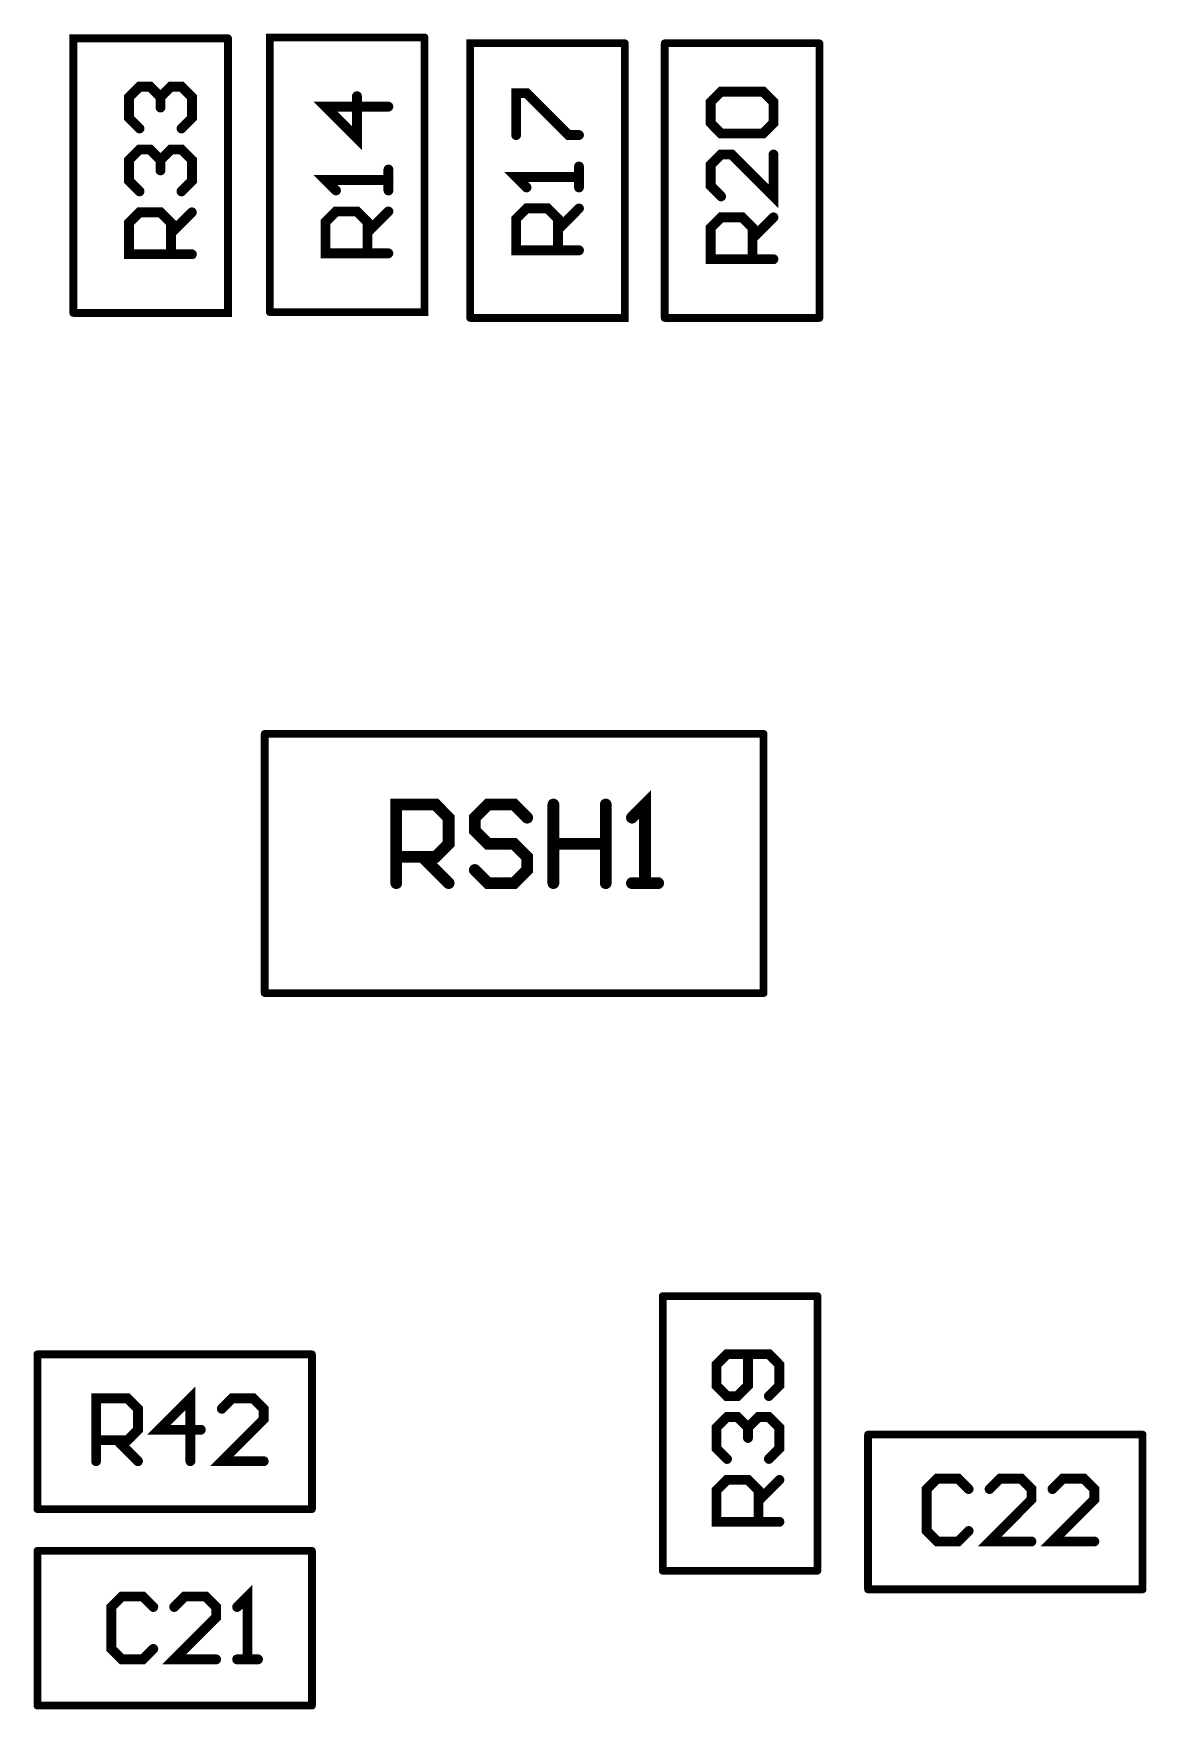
# Model space of a CAD drawing. Extents: x -4.2 to 14.8, y -3.5 to 8.8.
# Drawn here: x 7.525 to 8.092, y 3.51 to 4.362 of the extents above; entities that cross this region are included whole.
import ezdxf

# ---------------------------------------------------------------- set-up
doc = ezdxf.new("R2010")
doc.units = 0
doc.layers.add('2D_LINE_00', color=1, linetype='CONTINUOUS')

# ---------------------------------------------------------------- blocks, each defined once
blk = doc.blocks.new('SMOOTH_0$00394')
at = {"const_width": 0.00197}
blk.add_lwpolyline([(-0.00098, 0, 1), (0.00098, 0, 1)], format="xyb", close=True, dxfattribs=at)
blk = doc.blocks.new('DRAWING_3701')
at = {"layer": '2D_LINE_00', "const_width": 0.00394}
blk.add_lwpolyline([(0, 0), (0, 0.1319)], dxfattribs=at)
at = {"layer": '2D_LINE_00'}
for p in [(0, 0.1319), (0, 0)]:
    blk.add_blockref('SMOOTH_0$00394', p, dxfattribs=at)
blk = doc.blocks.new('DRAWING_3702')
at = {"layer": '2D_LINE_00', "const_width": 0.00394}
blk.add_lwpolyline([(0, 0), (0, 0.1319)], dxfattribs=at)
at = {"layer": '2D_LINE_00'}
for p in [(0, 0.1319), (0, 0)]:
    blk.add_blockref('SMOOTH_0$00394', p, dxfattribs=at)
blk = doc.blocks.new('DRAWING_3703')
at = {"layer": '2D_LINE_00', "const_width": 0.00394}
blk.add_lwpolyline([(0, 0), (0.25394, 0)], dxfattribs=at)
at = {"layer": '2D_LINE_00'}
for p in [(0, 0), (0.25394, 0)]:
    blk.add_blockref('SMOOTH_0$00394', p, dxfattribs=at)
blk = doc.blocks.new('DRAWING_3704')
at = {"layer": '2D_LINE_00', "const_width": 0.00394}
blk.add_lwpolyline([(0, 0), (0.25394, 0)], dxfattribs=at)
at = {"layer": '2D_LINE_00'}
for p in [(0, 0), (0.25394, 0)]:
    blk.add_blockref('SMOOTH_0$00394', p, dxfattribs=at)
blk = doc.blocks.new('DRAWING_3726')
at = {"layer": '2D_LINE_00', "const_width": 0.00394}
blk.add_lwpolyline([(0, 0), (0.07874, 0), (0.07874, 0.13976)], dxfattribs=at)
at = {"layer": '2D_LINE_00'}
for p in [(0.07874, 0.13976), (0, 0), (0.07874, 0)]:
    blk.add_blockref('SMOOTH_0$00394', p, dxfattribs=at)
blk = doc.blocks.new('DRAWING_3727')
at = {"layer": '2D_LINE_00', "const_width": 0.00394}
blk.add_lwpolyline([(0, 0), (0, 0.13976), (0.07874, 0.13976)], dxfattribs=at)
at = {"layer": '2D_LINE_00'}
for p in [(0, 0.13976), (0.07874, 0.13976), (0, 0)]:
    blk.add_blockref('SMOOTH_0$00394', p, dxfattribs=at)
blk = doc.blocks.new('DRAWING_3730')
at = {"layer": '2D_LINE_00', "const_width": 0.00394}
blk.add_lwpolyline([(0, 0), (0.07874, 0)], dxfattribs=at)
at = {"layer": '2D_LINE_00'}
for p in [(0, 0), (0.07874, 0)]:
    blk.add_blockref('SMOOTH_0$00394', p, dxfattribs=at)
blk = doc.blocks.new('DRAWING_3731')
at = {"layer": '2D_LINE_00', "const_width": 0.00394}
blk.add_lwpolyline([(0, 0), (0, 0.13977)], dxfattribs=at)
at = {"layer": '2D_LINE_00'}
for p in [(0, 0.13977), (0, 0)]:
    blk.add_blockref('SMOOTH_0$00394', p, dxfattribs=at)
blk = doc.blocks.new('DRAWING_3732')
at = {"layer": '2D_LINE_00', "const_width": 0.00394}
blk.add_lwpolyline([(0, 0), (0, 0.13977)], dxfattribs=at)
at = {"layer": '2D_LINE_00'}
for p in [(0, 0.13977), (0, 0)]:
    blk.add_blockref('SMOOTH_0$00394', p, dxfattribs=at)
blk = doc.blocks.new('DRAWING_3733')
at = {"layer": '2D_LINE_00', "const_width": 0.00394}
blk.add_lwpolyline([(0, 0), (0.07874, 0)], dxfattribs=at)
at = {"layer": '2D_LINE_00'}
for p in [(0, 0), (0.07874, 0)]:
    blk.add_blockref('SMOOTH_0$00394', p, dxfattribs=at)
blk = doc.blocks.new('DRAWING_3734')
at = {"layer": '2D_LINE_00', "const_width": 0.00394}
blk.add_lwpolyline([(0, 0), (0.07874, 0), (0.07874, 0.13977)], dxfattribs=at)
at = {"layer": '2D_LINE_00'}
for p in [(0.07874, 0.13977), (0, 0), (0.07874, 0)]:
    blk.add_blockref('SMOOTH_0$00394', p, dxfattribs=at)
blk = doc.blocks.new('DRAWING_3735')
at = {"layer": '2D_LINE_00', "const_width": 0.00394}
blk.add_lwpolyline([(0, 0), (0, 0.13977), (0.07874, 0.13977)], dxfattribs=at)
at = {"layer": '2D_LINE_00'}
for p in [(0, 0.13977), (0.07874, 0.13977), (0, 0)]:
    blk.add_blockref('SMOOTH_0$00394', p, dxfattribs=at)
blk = doc.blocks.new('DRAWING_3736')
at = {"layer": '2D_LINE_00', "const_width": 0.00394}
blk.add_lwpolyline([(0, 0), (0.07874, 0), (0.07874, 0.13977)], dxfattribs=at)
at = {"layer": '2D_LINE_00'}
for p in [(0.07874, 0.13977), (0, 0), (0.07874, 0)]:
    blk.add_blockref('SMOOTH_0$00394', p, dxfattribs=at)
blk = doc.blocks.new('DRAWING_3737')
at = {"layer": '2D_LINE_00', "const_width": 0.00394}
blk.add_lwpolyline([(0, 0), (0, 0.13977), (0.07874, 0.13977)], dxfattribs=at)
at = {"layer": '2D_LINE_00'}
for p in [(0, 0.13977), (0.07874, 0.13977), (0, 0)]:
    blk.add_blockref('SMOOTH_0$00394', p, dxfattribs=at)
blk = doc.blocks.new('DRAWING_4049')
at = {"layer": '2D_LINE_00', "const_width": 0.00394}
blk.add_lwpolyline([(0, 0), (0, 0.07874)], dxfattribs=at)
at = {"layer": '2D_LINE_00'}
for p in [(0, 0.07874), (0, 0)]:
    blk.add_blockref('SMOOTH_0$00394', p, dxfattribs=at)
blk = doc.blocks.new('DRAWING_4050')
at = {"layer": '2D_LINE_00', "const_width": 0.00394}
blk.add_lwpolyline([(0, 0), (0.13976, 0)], dxfattribs=at)
at = {"layer": '2D_LINE_00'}
for p in [(0, 0), (0.13976, 0)]:
    blk.add_blockref('SMOOTH_0$00394', p, dxfattribs=at)
blk = doc.blocks.new('DRAWING_4051')
at = {"layer": '2D_LINE_00', "const_width": 0.00394}
blk.add_lwpolyline([(0, 0), (0.13976, 0)], dxfattribs=at)
at = {"layer": '2D_LINE_00'}
for p in [(0, 0), (0.13976, 0)]:
    blk.add_blockref('SMOOTH_0$00394', p, dxfattribs=at)
blk = doc.blocks.new('DRAWING_4052')
at = {"layer": '2D_LINE_00', "const_width": 0.00394}
blk.add_lwpolyline([(0, 0), (0, 0.07874)], dxfattribs=at)
at = {"layer": '2D_LINE_00'}
for p in [(0, 0.07874), (0, 0)]:
    blk.add_blockref('SMOOTH_0$00394', p, dxfattribs=at)
blk = doc.blocks.new('DRAWING_4053')
at = {"layer": '2D_LINE_00', "const_width": 0.00394}
blk.add_lwpolyline([(0, 0), (0, 0.07874)], dxfattribs=at)
at = {"layer": '2D_LINE_00'}
for p in [(0, 0.07874), (0, 0)]:
    blk.add_blockref('SMOOTH_0$00394', p, dxfattribs=at)
blk = doc.blocks.new('DRAWING_4054')
at = {"layer": '2D_LINE_00', "const_width": 0.00394}
blk.add_lwpolyline([(0, 0), (0.13976, 0)], dxfattribs=at)
at = {"layer": '2D_LINE_00'}
for p in [(0, 0), (0.13976, 0)]:
    blk.add_blockref('SMOOTH_0$00394', p, dxfattribs=at)
blk = doc.blocks.new('DRAWING_4055')
at = {"layer": '2D_LINE_00', "const_width": 0.00394}
blk.add_lwpolyline([(0, 0), (0.13976, 0)], dxfattribs=at)
at = {"layer": '2D_LINE_00'}
for p in [(0, 0), (0.13976, 0)]:
    blk.add_blockref('SMOOTH_0$00394', p, dxfattribs=at)
blk = doc.blocks.new('DRAWING_4056')
at = {"layer": '2D_LINE_00', "const_width": 0.00394}
blk.add_lwpolyline([(0, 0), (0, 0.07874)], dxfattribs=at)
at = {"layer": '2D_LINE_00'}
for p in [(0, 0.07874), (0, 0)]:
    blk.add_blockref('SMOOTH_0$00394', p, dxfattribs=at)
blk = doc.blocks.new('DRAWING_4057')
at = {"layer": '2D_LINE_00', "const_width": 0.00394}
blk.add_lwpolyline([(0, 0), (0.07874, 0)], dxfattribs=at)
at = {"layer": '2D_LINE_00'}
for p in [(0, 0), (0.07874, 0)]:
    blk.add_blockref('SMOOTH_0$00394', p, dxfattribs=at)
blk = doc.blocks.new('DRAWING_4058')
at = {"layer": '2D_LINE_00', "const_width": 0.00394}
blk.add_lwpolyline([(0, 0), (0, 0.13976)], dxfattribs=at)
at = {"layer": '2D_LINE_00'}
for p in [(0, 0.13976), (0, 0)]:
    blk.add_blockref('SMOOTH_0$00394', p, dxfattribs=at)
blk = doc.blocks.new('DRAWING_4059')
at = {"layer": '2D_LINE_00', "const_width": 0.00394}
blk.add_lwpolyline([(0, 0), (0, 0.13976)], dxfattribs=at)
at = {"layer": '2D_LINE_00'}
for p in [(0, 0.13976), (0, 0)]:
    blk.add_blockref('SMOOTH_0$00394', p, dxfattribs=at)
blk = doc.blocks.new('DRAWING_4060')
at = {"layer": '2D_LINE_00', "const_width": 0.00394}
blk.add_lwpolyline([(0, 0), (0.07874, 0)], dxfattribs=at)
at = {"layer": '2D_LINE_00'}
for p in [(0, 0), (0.07874, 0)]:
    blk.add_blockref('SMOOTH_0$00394', p, dxfattribs=at)
blk = doc.blocks.new('DRAWING_4061')
at = {"layer": '2D_LINE_00', "const_width": 0.00394}
blk.add_lwpolyline([(0, 0), (0, 0.07874)], dxfattribs=at)
at = {"layer": '2D_LINE_00'}
for p in [(0, 0.07874), (0, 0)]:
    blk.add_blockref('SMOOTH_0$00394', p, dxfattribs=at)
blk = doc.blocks.new('DRAWING_4062')
at = {"layer": '2D_LINE_00', "const_width": 0.00394}
blk.add_lwpolyline([(0, 0), (0.13976, 0)], dxfattribs=at)
at = {"layer": '2D_LINE_00'}
for p in [(0, 0), (0.13976, 0)]:
    blk.add_blockref('SMOOTH_0$00394', p, dxfattribs=at)
blk = doc.blocks.new('DRAWING_4063')
at = {"layer": '2D_LINE_00', "const_width": 0.00394}
blk.add_lwpolyline([(0, 0), (0.13976, 0)], dxfattribs=at)
at = {"layer": '2D_LINE_00'}
for p in [(0, 0), (0.13976, 0)]:
    blk.add_blockref('SMOOTH_0$00394', p, dxfattribs=at)
blk = doc.blocks.new('DRAWING_4064')
at = {"layer": '2D_LINE_00', "const_width": 0.00394}
blk.add_lwpolyline([(0, 0), (0, 0.07874)], dxfattribs=at)
at = {"layer": '2D_LINE_00'}
for p in [(0, 0.07874), (0, 0)]:
    blk.add_blockref('SMOOTH_0$00394', p, dxfattribs=at)
blk = doc.blocks.new('SMOOTH_0$006')
at = {"const_width": 0.003}
blk.add_lwpolyline([(-0.0015, 0, 1), (0.0015, 0, 1)], format="xyb", close=True, dxfattribs=at)
blk = doc.blocks.new('DRAWING_4143')
at = {"layer": '2D_LINE_00', "const_width": 0.006}
blk.add_lwpolyline([(0, 0), (0, 0.03999), (0.01999, 0.03999), (0.02666, 0.03332), (0.02666, 0.01999), (0.01999, 0.01333), (0, 0.01333)], dxfattribs=at)
at = {"layer": '2D_LINE_00'}
for p in [(0, 0.03999), (0.01999, 0.03999), (0.02666, 0.03332), (0.02666, 0.01999), (0, 0.01333), (0.01999, 0.01333), (0, 0)]:
    blk.add_blockref('SMOOTH_0$006', p, dxfattribs=at)
blk = doc.blocks.new('DRAWING_4144')
at = {"layer": '2D_LINE_00', "const_width": 0.006}
blk.add_lwpolyline([(0, 0), (0.01333, -0.01333)], dxfattribs=at)
at = {"layer": '2D_LINE_00'}
for p in [(0, 0), (0.01333, -0.01333)]:
    blk.add_blockref('SMOOTH_0$006', p, dxfattribs=at)
blk = doc.blocks.new('DRAWING_4145')
at = {"layer": '2D_LINE_00', "const_width": 0.006}
blk.add_lwpolyline([(0, 0), (-0.00667, 0.00667), (-0.02, 0.00667), (-0.02666, 0), (-0.02666, -0.00666), (-0.02, -0.01333), (-0.00667, -0.01333), (0, -0.01999), (0, -0.02666), (-0.00667, -0.03332), (-0.02, -0.03332), (-0.02666, -0.02666)], dxfattribs=at)
at = {"layer": '2D_LINE_00'}
for p in [(-0.02, 0.00667), (-0.00667, 0.00667), (-0.02666, 0), (0, 0), (-0.02666, -0.00666), (-0.02, -0.01333), (-0.00667, -0.01333), (0, -0.01999), (-0.02666, -0.02666), (0, -0.02666), (-0.02, -0.03332), (-0.00667, -0.03332)]:
    blk.add_blockref('SMOOTH_0$006', p, dxfattribs=at)
blk = doc.blocks.new('DRAWING_4146')
at = {"layer": '2D_LINE_00', "const_width": 0.006}
blk.add_lwpolyline([(0, 0), (0, -0.03999), (0, -0.02), (0.02666, -0.02), (0.02666, 0), (0.02666, -0.03999)], dxfattribs=at)
at = {"layer": '2D_LINE_00'}
for p in [(0, 0), (0.02666, 0), (0, -0.02), (0.02666, -0.02), (0, -0.03999), (0.02666, -0.03999)]:
    blk.add_blockref('SMOOTH_0$006', p, dxfattribs=at)
blk = doc.blocks.new('DRAWING_4147')
at = {"layer": '2D_LINE_00', "const_width": 0.006}
blk.add_lwpolyline([(0, 0), (0.01333, 0), (0.00667, 0), (0.00667, 0.03999), (0, 0.03332)], dxfattribs=at)
at = {"layer": '2D_LINE_00'}
for p in [(0.00667, 0.03999), (0, 0.03332), (0, 0), (0.00667, 0), (0.01333, 0)]:
    blk.add_blockref('SMOOTH_0$006', p, dxfattribs=at)
blk = doc.blocks.new('SMOOTH_0$005')
at = {"const_width": 0.0025}
blk.add_lwpolyline([(-0.00125, 0, 1), (0.00125, 0, 1)], format="xyb", close=True, dxfattribs=at)
blk = doc.blocks.new('DRAWING_5516')
at = {"layer": '2D_LINE_00', "const_width": 0.005}
blk.add_lwpolyline([(0, 0), (-0.03199, 0), (-0.03199, 0.016), (-0.02666, 0.02133), (-0.016, 0.02133), (-0.01066, 0.016), (-0.01066, 0)], dxfattribs=at)
at = {"layer": '2D_LINE_00'}
for p in [(-0.03199, 0.016), (-0.02666, 0.02133), (-0.016, 0.02133), (-0.01066, 0.016), (-0.03199, 0), (-0.01066, 0), (0, 0)]:
    blk.add_blockref('SMOOTH_0$005', p, dxfattribs=at)
blk = doc.blocks.new('DRAWING_5517')
at = {"layer": '2D_LINE_00', "const_width": 0.005}
blk.add_lwpolyline([(0, 0), (0.01066, 0.01067)], dxfattribs=at)
at = {"layer": '2D_LINE_00'}
for p in [(0.01066, 0.01067), (0, 0)]:
    blk.add_blockref('SMOOTH_0$005', p, dxfattribs=at)
blk = doc.blocks.new('DRAWING_5518')
at = {"layer": '2D_LINE_00', "const_width": 0.005}
blk.add_lwpolyline([(0, 0), (-0.00533, 0.00533), (-0.00533, 0.01599), (0, 0.02133), (0.00533, 0.02133), (0.01066, 0.01599), (0.01066, 0.01066), (0.01066, 0.01599), (0.016, 0.02133), (0.02133, 0.02133), (0.02666, 0.01599), (0.02666, 0.00533), (0.02133, 0)], dxfattribs=at)
at = {"layer": '2D_LINE_00'}
for p in [(-0.00533, 0.01599), (0, 0.02133), (0.00533, 0.02133), (0.01066, 0.01599), (0.01066, 0.01599), (0.016, 0.02133), (0.02133, 0.02133), (0.02666, 0.01599), (0.01066, 0.01066), (-0.00533, 0.00533), (0, 0), (0.02133, 0), (0.02666, 0.00533)]:
    blk.add_blockref('SMOOTH_0$005', p, dxfattribs=at)
blk = doc.blocks.new('DRAWING_5519')
at = {"layer": '2D_LINE_00', "const_width": 0.005}
blk.add_lwpolyline([(0, 0), (-0.00533, 0.00533), (-0.00533, 0.01599), (0, 0.02133), (0.00533, 0.02133), (0.01066, 0.01599), (0.01066, 0.01066), (0.01066, 0.01599), (0.016, 0.02133), (0.02133, 0.02133), (0.02666, 0.01599), (0.02666, 0.00533), (0.02133, 0)], dxfattribs=at)
at = {"layer": '2D_LINE_00'}
for p in [(-0.00533, 0.01599), (0, 0.02133), (0.00533, 0.02133), (0.01066, 0.01599), (0.01066, 0.01599), (0.016, 0.02133), (0.02133, 0.02133), (0.02666, 0.01599), (0.01066, 0.01066), (-0.00533, 0.00533), (0, 0), (0.02133, 0), (0.02666, 0.00533)]:
    blk.add_blockref('SMOOTH_0$005', p, dxfattribs=at)
blk = doc.blocks.new('DRAWING_5524')
at = {"layer": '2D_LINE_00', "const_width": 0.005}
blk.add_lwpolyline([(0, 0), (-0.03199, 0), (-0.03199, 0.01599), (-0.02666, 0.02132), (-0.016, 0.02132), (-0.01066, 0.01599), (-0.01066, 0)], dxfattribs=at)
at = {"layer": '2D_LINE_00'}
for p in [(-0.03199, 0.01599), (-0.02666, 0.02132), (-0.016, 0.02132), (-0.01066, 0.01599), (-0.03199, 0), (-0.01066, 0), (0, 0)]:
    blk.add_blockref('SMOOTH_0$005', p, dxfattribs=at)
blk = doc.blocks.new('DRAWING_5525')
at = {"layer": '2D_LINE_00', "const_width": 0.005}
blk.add_lwpolyline([(0, 0), (0.01066, 0.01066)], dxfattribs=at)
at = {"layer": '2D_LINE_00'}
for p in [(0.01066, 0.01066), (0, 0)]:
    blk.add_blockref('SMOOTH_0$005', p, dxfattribs=at)
blk = doc.blocks.new('DRAWING_5526')
at = {"layer": '2D_LINE_00', "const_width": 0.005}
blk.add_lwpolyline([(0, 0), (0, -0.02133), (-0.02133, 0), (-0.02666, 0), (-0.03199, -0.00533), (-0.03199, -0.01599), (-0.02666, -0.02133)], dxfattribs=at)
at = {"layer": '2D_LINE_00'}
for p in [(-0.02666, 0), (-0.02133, 0), (0, 0), (-0.03199, -0.00533), (-0.03199, -0.01599), (-0.02666, -0.02133), (0, -0.02133)]:
    blk.add_blockref('SMOOTH_0$005', p, dxfattribs=at)
blk = doc.blocks.new('DRAWING_5527')
at = {"layer": '2D_LINE_00', "const_width": 0.005}
blk.add_lwpolyline([(0, 0), (-0.00533, 0.00534), (-0.00533, 0.016), (0, 0.02133), (0.02133, 0.02133), (0.02666, 0.016), (0.02666, 0.00534), (0.02133, 0), (0, 0)], dxfattribs=at)
at = {"layer": '2D_LINE_00'}
for p in [(-0.00533, 0.016), (0, 0.02133), (0.02133, 0.02133), (0.02666, 0.016), (-0.00533, 0.00534), (0, 0), (0, 0), (0.02133, 0), (0.02666, 0.00534)]:
    blk.add_blockref('SMOOTH_0$005', p, dxfattribs=at)
blk = doc.blocks.new('DRAWING_5528')
at = {"layer": '2D_LINE_00', "const_width": 0.005}
blk.add_lwpolyline([(0, 0), (-0.03199, 0), (-0.03199, 0.01599), (-0.02666, 0.02133), (-0.016, 0.02133), (-0.01066, 0.01599), (-0.01066, 0)], dxfattribs=at)
at = {"layer": '2D_LINE_00'}
for p in [(-0.03199, 0.01599), (-0.02666, 0.02133), (-0.016, 0.02133), (-0.01066, 0.01599), (-0.03199, 0), (-0.01066, 0), (0, 0)]:
    blk.add_blockref('SMOOTH_0$005', p, dxfattribs=at)
blk = doc.blocks.new('DRAWING_5529')
at = {"layer": '2D_LINE_00', "const_width": 0.005}
blk.add_lwpolyline([(0, 0), (0.01066, 0.01067)], dxfattribs=at)
at = {"layer": '2D_LINE_00'}
for p in [(0.01066, 0.01067), (0, 0)]:
    blk.add_blockref('SMOOTH_0$005', p, dxfattribs=at)
blk = doc.blocks.new('DRAWING_5530')
at = {"layer": '2D_LINE_00', "const_width": 0.005}
blk.add_lwpolyline([(0, 0), (0, 0.01066), (0, 0.00533), (-0.03199, 0.00533), (-0.02666, 0)], dxfattribs=at)
at = {"layer": '2D_LINE_00'}
for p in [(0, 0.01066), (-0.03199, 0.00533), (-0.02666, 0), (0, 0.00533), (0, 0)]:
    blk.add_blockref('SMOOTH_0$005', p, dxfattribs=at)
blk = doc.blocks.new('DRAWING_5531')
at = {"layer": '2D_LINE_00', "const_width": 0.005}
blk.add_lwpolyline([(0, 0), (0, 0.02132), (0.00533, 0.02132), (0.02666, 0), (0.03199, 0)], dxfattribs=at)
at = {"layer": '2D_LINE_00'}
for p in [(0, 0.02132), (0.00533, 0.02132), (0, 0), (0.02666, 0), (0.03199, 0)]:
    blk.add_blockref('SMOOTH_0$005', p, dxfattribs=at)
blk = doc.blocks.new('DRAWING_5532')
at = {"layer": '2D_LINE_00', "const_width": 0.005}
blk.add_lwpolyline([(0, 0), (-0.03199, 0), (-0.03199, 0.016), (-0.02666, 0.02133), (-0.016, 0.02133), (-0.01066, 0.016), (-0.01066, 0)], dxfattribs=at)
at = {"layer": '2D_LINE_00'}
for p in [(-0.03199, 0.016), (-0.02666, 0.02133), (-0.016, 0.02133), (-0.01066, 0.016), (-0.03199, 0), (-0.01066, 0), (0, 0)]:
    blk.add_blockref('SMOOTH_0$005', p, dxfattribs=at)
blk = doc.blocks.new('DRAWING_5533')
at = {"layer": '2D_LINE_00', "const_width": 0.005}
blk.add_lwpolyline([(0, 0), (0.01066, 0.01066)], dxfattribs=at)
at = {"layer": '2D_LINE_00'}
for p in [(0.01066, 0.01066), (0, 0)]:
    blk.add_blockref('SMOOTH_0$005', p, dxfattribs=at)
blk = doc.blocks.new('DRAWING_5534')
at = {"layer": '2D_LINE_00', "const_width": 0.005}
blk.add_lwpolyline([(0, 0), (0, 0.01067), (0, 0.00534), (-0.03199, 0.00534), (-0.02666, 0)], dxfattribs=at)
at = {"layer": '2D_LINE_00'}
for p in [(0, 0.01067), (-0.03199, 0.00534), (-0.02666, 0), (0, 0.00534), (0, 0)]:
    blk.add_blockref('SMOOTH_0$005', p, dxfattribs=at)
blk = doc.blocks.new('DRAWING_5535')
at = {"layer": '2D_LINE_00', "const_width": 0.005}
blk.add_lwpolyline([(0, 0), (-0.03199, 0), (-0.016, -0.016), (-0.016, 0.00533)], dxfattribs=at)
at = {"layer": '2D_LINE_00'}
for p in [(-0.03199, 0), (-0.016, 0.00533), (0, 0), (-0.016, -0.016)]:
    blk.add_blockref('SMOOTH_0$005', p, dxfattribs=at)
blk = doc.blocks.new('DRAWING_5731')
at = {"layer": '2D_LINE_00', "const_width": 0.005}
blk.add_lwpolyline([(0, 0), (-0.00533, 0.00533), (-0.016, 0.00533), (-0.02133, 0), (-0.02133, -0.02133), (-0.016, -0.02666), (-0.00533, -0.02666), (0, -0.02133)], dxfattribs=at)
at = {"layer": '2D_LINE_00'}
for p in [(-0.02133, 0), (-0.016, 0.00533), (-0.00533, 0.00533), (0, 0), (-0.02133, -0.02133), (-0.016, -0.02666), (-0.00533, -0.02666), (0, -0.02133)]:
    blk.add_blockref('SMOOTH_0$005', p, dxfattribs=at)
blk = doc.blocks.new('DRAWING_5732')
at = {"layer": '2D_LINE_00', "const_width": 0.005}
blk.add_lwpolyline([(0, 0), (-0.02133, 0), (0, 0.02133), (0, 0.02666), (-0.00534, 0.03199), (-0.016, 0.03199), (-0.02133, 0.02666)], dxfattribs=at)
at = {"layer": '2D_LINE_00'}
for p in [(-0.016, 0.03199), (-0.00534, 0.03199), (-0.02133, 0.02666), (0, 0.02666), (0, 0.02133), (-0.02133, 0), (0, 0)]:
    blk.add_blockref('SMOOTH_0$005', p, dxfattribs=at)
blk = doc.blocks.new('DRAWING_5733')
at = {"layer": '2D_LINE_00', "const_width": 0.005}
blk.add_lwpolyline([(0, 0), (-0.02133, 0), (0, 0.02133), (0, 0.02666), (-0.00534, 0.03199), (-0.016, 0.03199), (-0.02133, 0.02666)], dxfattribs=at)
at = {"layer": '2D_LINE_00'}
for p in [(-0.016, 0.03199), (-0.00534, 0.03199), (-0.02133, 0.02666), (0, 0.02666), (0, 0.02133), (-0.02133, 0), (0, 0)]:
    blk.add_blockref('SMOOTH_0$005', p, dxfattribs=at)
blk = doc.blocks.new('DRAWING_5734')
at = {"layer": '2D_LINE_00', "const_width": 0.005}
blk.add_lwpolyline([(0, 0), (0, 0.03199), (0.016, 0.03199), (0.02133, 0.02666), (0.02133, 0.01599), (0.016, 0.01066), (0, 0.01066)], dxfattribs=at)
at = {"layer": '2D_LINE_00'}
for p in [(0, 0.03199), (0.016, 0.03199), (0.02133, 0.02666), (0.02133, 0.01599), (0, 0.01066), (0.016, 0.01066), (0, 0)]:
    blk.add_blockref('SMOOTH_0$005', p, dxfattribs=at)
blk = doc.blocks.new('DRAWING_5735')
at = {"layer": '2D_LINE_00', "const_width": 0.005}
blk.add_lwpolyline([(0, 0), (0.01067, -0.01066)], dxfattribs=at)
at = {"layer": '2D_LINE_00'}
for p in [(0, 0), (0.01067, -0.01066)]:
    blk.add_blockref('SMOOTH_0$005', p, dxfattribs=at)
blk = doc.blocks.new('DRAWING_5736')
at = {"layer": '2D_LINE_00', "const_width": 0.005}
blk.add_lwpolyline([(0, 0), (0, 0.03199), (-0.016, 0.01599), (0.00533, 0.01599)], dxfattribs=at)
at = {"layer": '2D_LINE_00'}
for p in [(0, 0.03199), (-0.016, 0.01599), (0.00533, 0.01599), (0, 0)]:
    blk.add_blockref('SMOOTH_0$005', p, dxfattribs=at)
blk = doc.blocks.new('DRAWING_5737')
at = {"layer": '2D_LINE_00', "const_width": 0.005}
blk.add_lwpolyline([(0, 0), (-0.02133, 0), (0, 0.02133), (0, 0.02666), (-0.00533, 0.03199), (-0.016, 0.03199), (-0.02133, 0.02666)], dxfattribs=at)
at = {"layer": '2D_LINE_00'}
for p in [(-0.016, 0.03199), (-0.00533, 0.03199), (-0.02133, 0.02666), (0, 0.02666), (0, 0.02133), (-0.02133, 0), (0, 0)]:
    blk.add_blockref('SMOOTH_0$005', p, dxfattribs=at)
blk = doc.blocks.new('DRAWING_5738')
at = {"layer": '2D_LINE_00', "const_width": 0.005}
blk.add_lwpolyline([(0, 0), (-0.03199, 0), (-0.03199, 0.016), (-0.02666, 0.02133), (-0.01599, 0.02133), (-0.01066, 0.016), (-0.01066, 0)], dxfattribs=at)
at = {"layer": '2D_LINE_00'}
for p in [(-0.03199, 0.016), (-0.02666, 0.02133), (-0.01599, 0.02133), (-0.01066, 0.016), (-0.03199, 0), (-0.01066, 0), (0, 0)]:
    blk.add_blockref('SMOOTH_0$005', p, dxfattribs=at)
blk = doc.blocks.new('DRAWING_5739')
at = {"layer": '2D_LINE_00', "const_width": 0.005}
blk.add_lwpolyline([(0, 0), (0.01066, 0.01067)], dxfattribs=at)
at = {"layer": '2D_LINE_00'}
for p in [(0.01066, 0.01067), (0, 0)]:
    blk.add_blockref('SMOOTH_0$005', p, dxfattribs=at)
blk = doc.blocks.new('DRAWING_5740')
at = {"layer": '2D_LINE_00', "const_width": 0.005}
blk.add_lwpolyline([(0, 0), (-0.00533, 0.00533), (-0.00533, 0.016), (0, 0.02133), (0.00533, 0.02133), (0.01067, 0.016), (0.01067, 0.01066), (0.01067, 0.016), (0.016, 0.02133), (0.02133, 0.02133), (0.02666, 0.016), (0.02666, 0.00533), (0.02133, 0)], dxfattribs=at)
at = {"layer": '2D_LINE_00'}
for p in [(-0.00533, 0.016), (0, 0.02133), (0.00533, 0.02133), (0.01067, 0.016), (0.01067, 0.016), (0.016, 0.02133), (0.02133, 0.02133), (0.02666, 0.016), (0.01067, 0.01066), (-0.00533, 0.00533), (0, 0), (0.02133, 0), (0.02666, 0.00533)]:
    blk.add_blockref('SMOOTH_0$005', p, dxfattribs=at)
blk = doc.blocks.new('DRAWING_5741')
at = {"layer": '2D_LINE_00', "const_width": 0.005}
blk.add_lwpolyline([(0, 0), (0.00533, 0.00533), (0.00533, 0.01599), (0, 0.02133), (-0.02133, 0.02133), (-0.02666, 0.01599), (-0.02666, 0.00533), (-0.02133, 0), (-0.016, 0), (-0.01066, 0.00533), (-0.01066, 0.02133)], dxfattribs=at)
at = {"layer": '2D_LINE_00'}
for p in [(-0.02666, 0.01599), (-0.02133, 0.02133), (-0.01066, 0.02133), (0, 0.02133), (0.00533, 0.01599), (-0.02666, 0.00533), (-0.02133, 0), (-0.016, 0), (-0.01066, 0.00533), (0, 0), (0.00533, 0.00533)]:
    blk.add_blockref('SMOOTH_0$005', p, dxfattribs=at)
blk = doc.blocks.new('DRAWING_5742')
at = {"layer": '2D_LINE_00', "const_width": 0.005}
blk.add_lwpolyline([(0, 0), (-0.00533, 0.00533), (-0.016, 0.00533), (-0.02133, 0), (-0.02133, -0.02133), (-0.016, -0.02666), (-0.00533, -0.02666), (0, -0.02133)], dxfattribs=at)
at = {"layer": '2D_LINE_00'}
for p in [(-0.02133, 0), (-0.016, 0.00533), (-0.00533, 0.00533), (0, 0), (-0.02133, -0.02133), (-0.016, -0.02666), (-0.00533, -0.02666), (0, -0.02133)]:
    blk.add_blockref('SMOOTH_0$005', p, dxfattribs=at)
blk = doc.blocks.new('DRAWING_5743')
at = {"layer": '2D_LINE_00', "const_width": 0.005}
blk.add_lwpolyline([(0, 0), (-0.02133, 0), (0, 0.02133), (0, 0.02666), (-0.00534, 0.03199), (-0.016, 0.03199), (-0.02133, 0.02666)], dxfattribs=at)
at = {"layer": '2D_LINE_00'}
for p in [(-0.016, 0.03199), (-0.00534, 0.03199), (-0.02133, 0.02666), (0, 0.02666), (0, 0.02133), (-0.02133, 0), (0, 0)]:
    blk.add_blockref('SMOOTH_0$005', p, dxfattribs=at)
blk = doc.blocks.new('DRAWING_5744')
at = {"layer": '2D_LINE_00', "const_width": 0.005}
blk.add_lwpolyline([(0, 0), (0.01066, 0), (0.00533, 0), (0.00533, 0.03199), (0, 0.02666)], dxfattribs=at)
at = {"layer": '2D_LINE_00'}
for p in [(0.00533, 0.03199), (0, 0.02666), (0, 0), (0.00533, 0), (0.01066, 0)]:
    blk.add_blockref('SMOOTH_0$005', p, dxfattribs=at)

msp = doc.modelspace()

# ---------------------------------------------------------------- block references
for name, p in [('DRAWING_3726', (7.54563, 4.22012)), ('DRAWING_3727', (7.54563, 4.22012)), ('DRAWING_3736', (7.64563, 4.22058)), ('DRAWING_3737', (7.64563, 4.22058)), ('DRAWING_3734', (7.74763, 4.21758)), ('DRAWING_3735', (7.74763, 4.21758)), ('DRAWING_3730', (7.84663, 4.35735)), ('DRAWING_3731', (7.84663, 4.21758)), ('DRAWING_3732', (7.92537, 4.21758)), ('DRAWING_5519', (7.57934, 4.31398)), ('DRAWING_5535', (7.706, 4.32511)), ('DRAWING_5531', (7.77101, 4.31065)), ('DRAWING_5527', (7.87534, 4.31144)), ('DRAWING_5518', (7.57934, 4.28199)), ('DRAWING_5526', (7.902, 4.30078)), ('DRAWING_5534', (7.706, 4.28245)), ('DRAWING_5530', (7.803, 4.28399)), ('DRAWING_5516', (7.606, 4.25)), ('DRAWING_5517', (7.59534, 4.26066)), ('DRAWING_5532', (7.706, 4.25046)), ('DRAWING_5533', (7.69534, 4.26113)), ('DRAWING_5528', (7.803, 4.252)), ('DRAWING_5529', (7.79234, 4.26266)), ('DRAWING_5524', (7.902, 4.24747)), ('DRAWING_5525', (7.89134, 4.25813)), ('DRAWING_3733', (7.84663, 4.21758)), ('DRAWING_3701', (7.64303, 3.87405)), ('DRAWING_3704', (7.64303, 4.00595)), ('DRAWING_3702', (7.89697, 3.87405)), ('DRAWING_4147', (7.82996, 3.93)), ('DRAWING_4143', (7.71, 3.93)), ('DRAWING_4145', (7.77665, 3.96332)), ('DRAWING_4146', (7.78997, 3.96999)), ('DRAWING_4144', (7.72333, 3.94333)), ('DRAWING_3703', (7.64303, 3.87405)), ('DRAWING_4057', (7.84563, 3.71988)), ('DRAWING_4058', (7.84563, 3.58012)), ('DRAWING_4059', (7.92437, 3.58012)), ('DRAWING_5741', (7.89967, 3.66898)), ('DRAWING_4053', (7.52734, 3.61148)), ('DRAWING_4055', (7.52734, 3.69022)), ('DRAWING_4056', (7.6671, 3.61148)), ('DRAWING_5734', (7.55722, 3.63585)), ('DRAWING_5736', (7.60521, 3.63585)), ('DRAWING_5737', (7.64253, 3.63585)), ('DRAWING_5740', (7.87834, 3.63699)), ('DRAWING_4049', (7.95012, 3.57063)), ('DRAWING_4051', (7.95012, 3.64937)), ('DRAWING_4052', (8.08988, 3.57063)), ('DRAWING_5735', (7.56788, 3.64651)), ('DRAWING_5738', (7.905, 3.605)), ('DRAWING_5739', (7.89434, 3.61566)), ('DRAWING_5731', (8.00133, 3.62166)), ('DRAWING_5732', (8.03332, 3.595)), ('DRAWING_5733', (8.06531, 3.595)), ('DRAWING_4054', (7.52734, 3.61148)), ('DRAWING_4062', (7.52734, 3.59022)), ('DRAWING_4064', (7.52734, 3.51148)), ('DRAWING_4061', (7.6671, 3.51148)), ('DRAWING_4060', (7.84563, 3.58012)), ('DRAWING_5742', (7.58633, 3.56166)), ('DRAWING_5743', (7.61832, 3.535)), ('DRAWING_5744', (7.62898, 3.535)), ('DRAWING_4050', (7.95012, 3.57063)), ('DRAWING_4063', (7.52734, 3.51148))]:
    msp.add_blockref(name, p)

doc.saveas('drawing.dxf')
